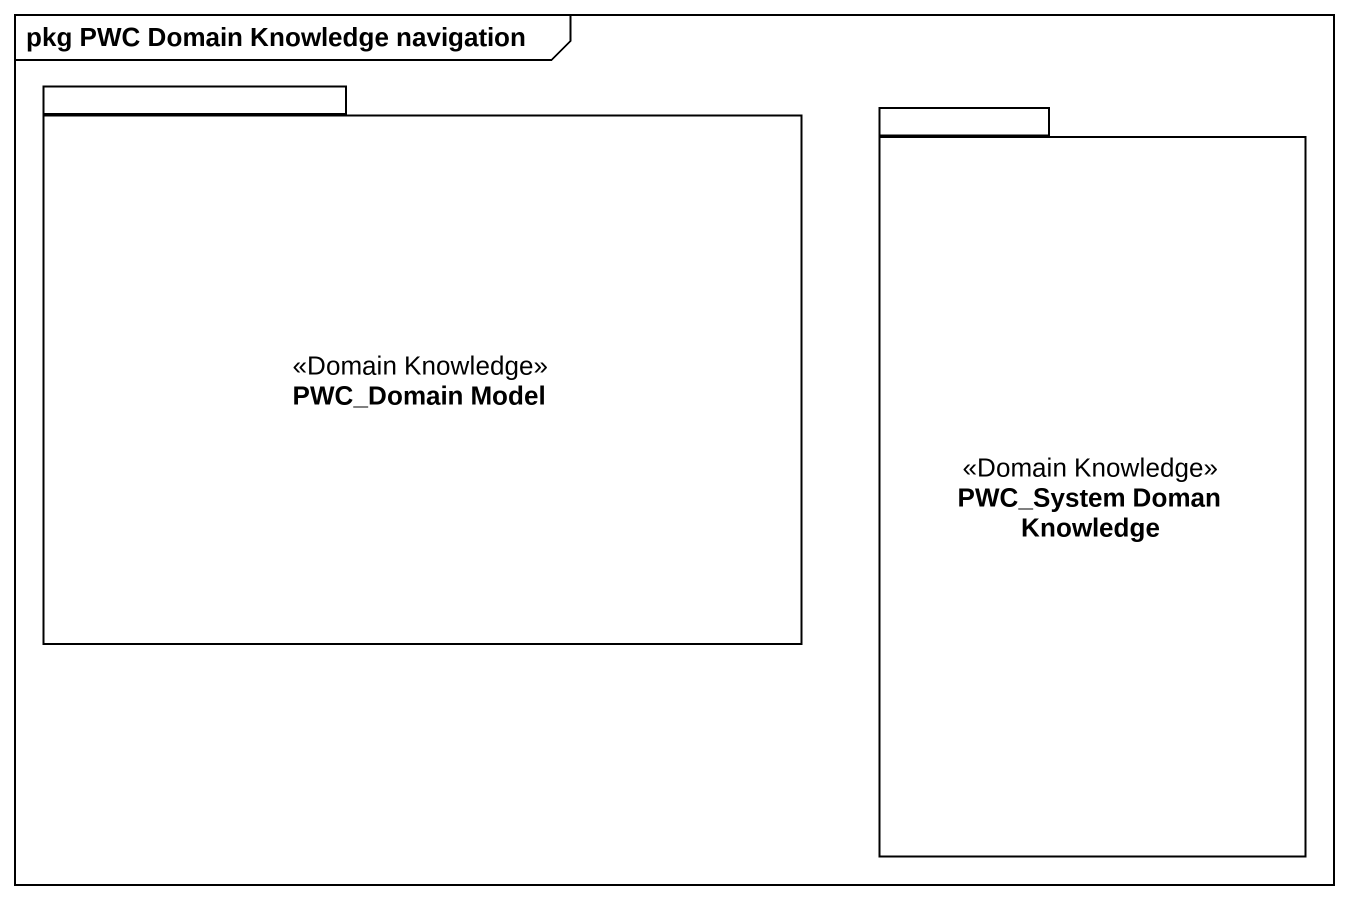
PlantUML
@startuml
mainframe pkg PWC Domain Knowledge navigation
package "PWC_Domain Model" as PWC_Domain_Model <<Domain Knowledge>> {
}
package "PWC_System Doman Knowledge" as PWC_System_Doman_Knowledge <<Domain Knowledge>> {
}
@enduml
